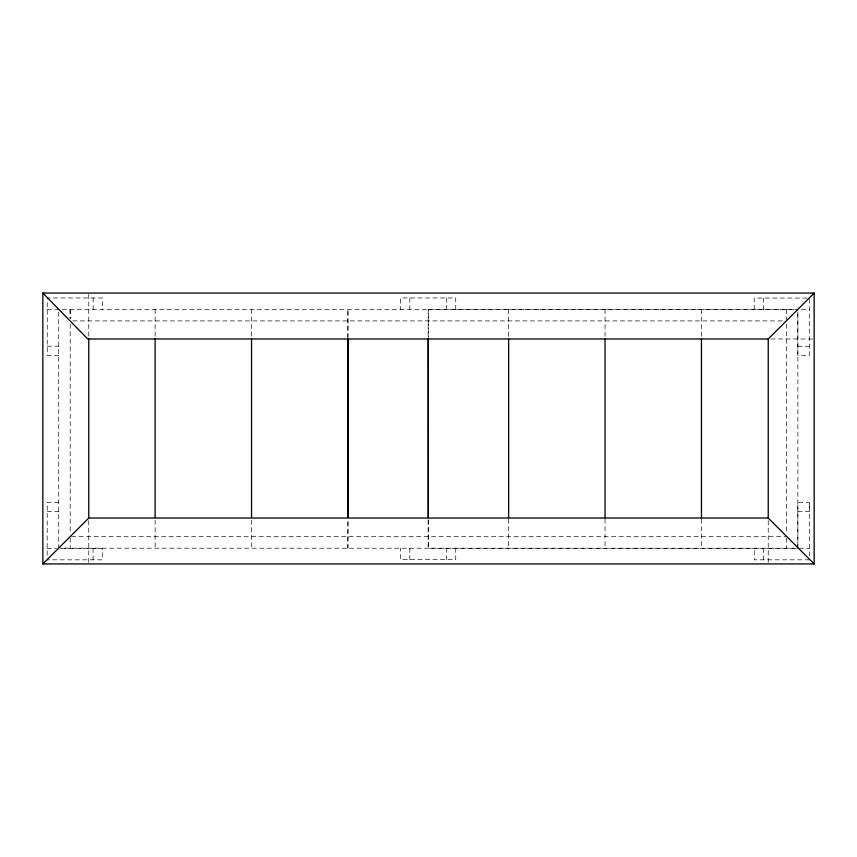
<?xml version="1.0" encoding="UTF-8"?>
<svg xmlns="http://www.w3.org/2000/svg" width="857" height="857" viewBox="0 0 857 857"><rect width="100%" height="100%" fill="white"/><g stroke="black" fill="none" stroke-linecap="round" stroke-linejoin="round"><path stroke-width="0.64" stroke-dasharray="4.29 3.21" d="M47.242 309.441L797.867 309.441M801.424 309.548L809.297 309.548M72.77 320.914L783.619 320.914M770.861 338.976L812.843 338.976M47.242 346.174L58.715 346.174M797.813 346.271L809.297 346.271M58.715 355.355L47.242 355.355L47.242 297.968L102.337 297.968L102.337 309.441M58.715 502.331L47.242 502.331L47.146 558.55M809.34 556L809.297 502.331L797.813 502.331L797.813 548.244L60.033 548.18M47.242 511.511L58.715 511.511M797.813 511.511L809.297 511.511L809.297 502.331M71.527 536.696L786.405 536.696M47.146 548.341L56.337 548.341M61.575 548.341L102.24 548.341L102.24 559.825L47.146 559.825M799.099 548.244L809.34 548.341M809.34 559.825L754.246 559.825L754.246 548.341M797.867 312.109L797.867 548.287L428.286 548.287L428.286 518.946M786.298 309.441L786.298 319.64M786.394 324.107L786.394 533.504M786.405 537.971L786.405 548.18M768.236 520.649L768.236 562.621M763.383 298.065L763.383 309.548M763.426 548.341L763.426 559.825M754.203 309.548L754.203 298.065L809.297 298.065L809.297 355.462L797.813 355.462L797.813 309.548L428.286 309.548L428.286 337.551M701.454 309.548L701.454 337.551M701.454 518.946L701.454 548.287M605.042 309.548L605.042 337.551M605.042 518.946L605.042 548.287M508.63 309.548L508.63 337.551M508.63 518.946L508.63 548.287M455.742 309.441L455.742 297.968L400.648 297.968L400.648 309.441M455.742 548.18L455.742 559.653L400.648 559.653L400.648 548.18M446.561 297.968L446.561 309.441M446.561 548.18L446.561 559.653M428.189 309.441L428.189 337.444M428.189 520.167L428.189 548.18M409.828 297.968L409.828 309.441M409.828 548.18L409.828 559.653M251.54 309.441L251.54 337.444M251.54 520.167L251.54 548.18M155.128 309.441L155.128 337.444M155.128 520.167L155.128 548.18M93.145 297.968L93.145 309.441M93.059 548.341L93.059 559.825M88.764 294.38L88.764 336.351M88.764 520.649L88.764 562.621M70.199 309.441L70.199 318.772M70.199 324.107L70.199 533.504M70.199 537.971L70.199 548.18M70.092 309.441L70.092 318.365M58.715 312.066L58.715 548.244M347.953 337.444L347.953 309.441L347.846 337.444M347.953 548.18L347.953 520.167L347.846 548.18"/><path stroke-width="1.29" d="M42.85 563.938L88.764 518.024L768.236 518.024L814.15 563.938L814.15 293.062L42.85 293.062L42.85 563.938L814.15 563.938M42.85 293.062L87.746 338.976L768.236 338.976L814.15 293.062M768.236 338.976L768.236 518.024M701.454 338.89L701.454 517.607M605.042 338.89L605.042 517.607M508.63 338.89L508.63 517.607M428.286 338.89L428.286 517.607L428.189 338.783M251.54 338.783L251.54 517.499M155.128 338.783L155.128 517.499M88.764 338.976L88.764 518.024M347.953 517.499L347.953 338.783L347.846 517.499"/></g></svg>
